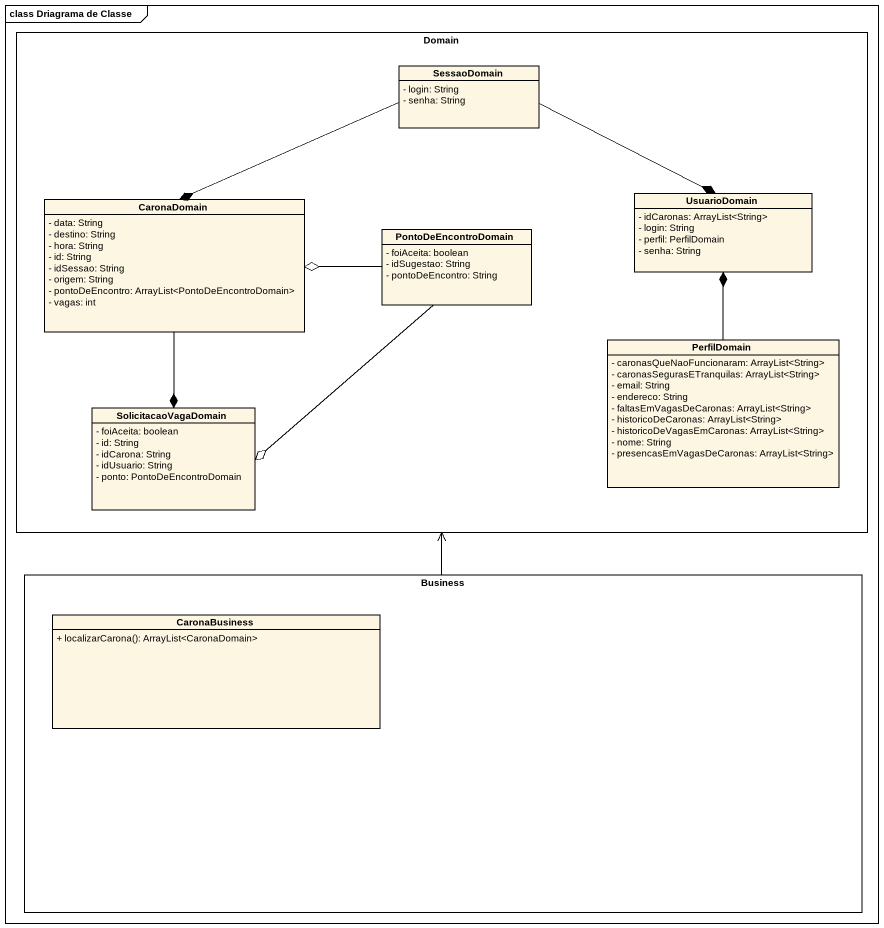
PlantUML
@startuml
mainframe class Driagrama de Classe
hide circle
hide empty members
skinparam classAttributeIconSize 0
rectangle Domain {
  class SessaoDomain {
    - login: String
    - senha: String
  }
  class UsuarioDomain {
    - idCaronas: ArrayList<String>
    - login: String
    - perfil: PerfilDomain
    - senha: String
  }
  class CaronaDomain {
    - data: String
    - destino: String
    - hora: String
    - id: String
    - idSessao: String
    - origem: String
    - pontoDeEncontro: ArrayList<PontoDeEncontroDomain>
    - vagas: int
  }
  class PontoDeEncontroDomain {
    - foiAceita: boolean
    - idSugestao: String
    - pontoDeEncontro: String
  }
  class PerfilDomain {
    - caronasQueNaoFuncionaram: ArrayList<String>
    - caronasSegurasETranquilas: ArrayList<String>
    - email: String
    - endereco: String
    - faltasEmVagasDeCaronas: ArrayList<String>
    - historicoDeCaronas: ArrayList<String>
    - historicoDeVagasEmCaronas: ArrayList<String>
    - nome: String
    - presencasEmVagasDeCaronas: ArrayList<String>
  }
  class SolicitacaoVagaDomain {
    - foiAceita: boolean
    - id: String
    - idCarona: String
    - idUsuario: String
    - ponto: PontoDeEncontroDomain
  }
}
rectangle Business {
  class CaronaBusiness {
    + localizarCarona(): ArrayList<CaronaDomain>
  }
}
SessaoDomain -right-* UsuarioDomain
SessaoDomain -left-* CaronaDomain
CaronaDomain --* SolicitacaoVagaDomain
PontoDeEncontroDomain -left-o CaronaDomain
PontoDeEncontroDomain --o SolicitacaoVagaDomain
PerfilDomain -up-* UsuarioDomain
Business -up-> Domain
@enduml
